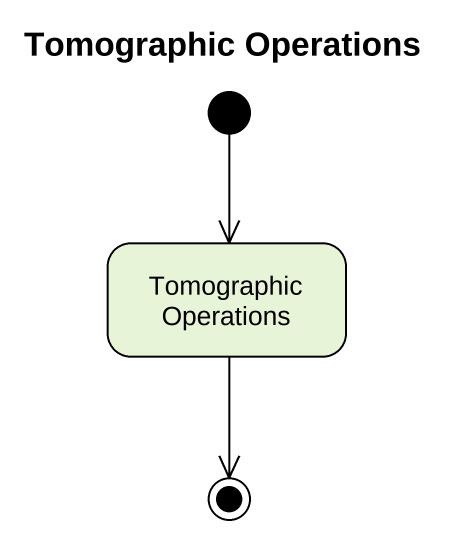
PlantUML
@startuml
title Tomographic Operations
hide empty description
state "Tomographic Operations" as Tomographic_Operations
[*] --> Tomographic_Operations
Tomographic_Operations --> [*]
@enduml
